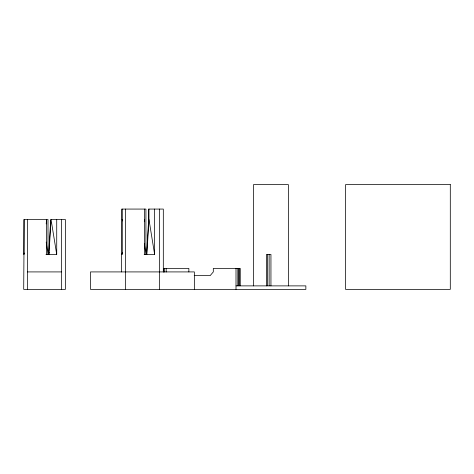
<?xml version="1.0" encoding="UTF-8"?>
<svg xmlns="http://www.w3.org/2000/svg" width="474" height="474" viewBox="0 0 474 474"><rect width="100%" height="100%" fill="white"/><g stroke="black" fill="none" stroke-linecap="round" stroke-linejoin="round"><path stroke-width="0.71" d="M48.958 254.455L51.05 219.545L56.72 254.455L45.954 254.455M146.561 254.455L148.652 219.545L148.652 209.07L163.317 209.07L163.317 271.916M146.869 254.455L148.966 219.545L148.966 209.07M46.221 223.906L46.565 219.545L46.565 254.455M144.309 221.725L144.475 219.545M49.142 252.322L48.644 254.455L50.742 219.545L65.406 219.545L65.406 289.371L23.7 289.371L24.21 219.545M24.346 253.063L23.89 254.455L23.89 219.545L48.004 219.545L48.004 254.455L46.215 242.09M122.488 252.364L121.806 254.455L121.806 209.07L145.921 209.07L145.921 254.455L144.339 243.547M144.155 254.455L154.637 254.455L154.637 209.07M27.498 271.916L61.442 271.916M194.21 275.631L210.142 275.631L213.306 271.916L213.306 268.42L240.253 268.42L240.253 285.763M236.028 285.881L305.86 285.881L305.86 289.371L90.498 289.371L90.498 271.916L194.352 271.916L194.352 289.371M122.126 219.545L122.653 220.914M148.966 219.545L154.637 254.455M288.405 285.881L288.405 184.629L253.489 184.629L253.489 285.881M270.944 285.881L270.944 254.455L266.429 254.455L266.429 285.881M269.137 254.455L269.137 285.733M267.454 254.455L267.454 285.733M239.494 268.42L239.494 285.763M238.677 268.42L238.677 285.763M237.812 268.42L237.812 285.763M236.005 268.42L236.005 289.371M188.865 271.916L188.865 268.42L163.5 268.42L163.5 272.035M166.173 268.42L166.173 272.035M164.365 268.42L164.365 272.035M159.353 209.07L159.353 289.371M144.475 209.07L144.475 254.455M125.414 209.07L125.414 289.371M122.126 209.07L122.126 254.455L121.617 254.455L121.617 271.916M61.442 219.545L61.442 289.371M56.72 219.545L56.72 254.455M27.498 219.545L27.498 289.371M450.3 184.629L345.558 184.629L345.558 289.371L450.3 289.371L450.3 184.629"/></g></svg>
